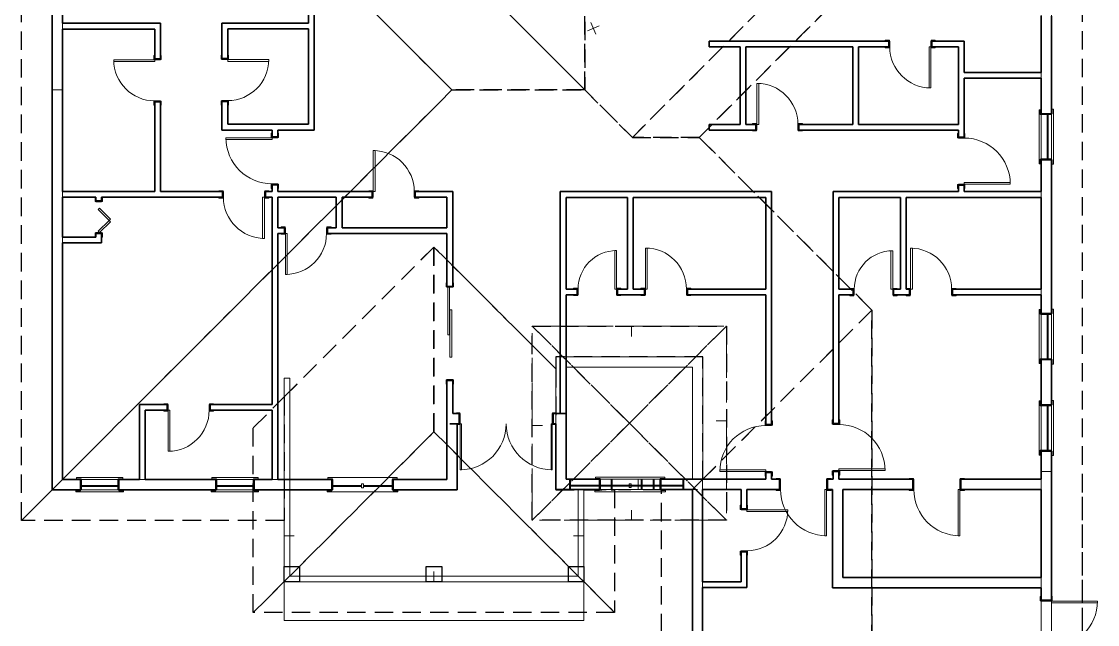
# Model space of a CAD drawing. Header units: inches. Extents: x -378 to 462, y -682 to 629.
# Drawn here: x -378 to 462, y -242 to 228 of the extents above; entities that cross this region are included whole.
import ezdxf

# ---------------------------------------------------------------- set-up
doc = ezdxf.new("R2010")
doc.units = ezdxf.units.IN
doc.header["$LTSCALE"] = 96
doc.header["$MEASUREMENT"] = 0
for name, pattern in [('Dash', [0.225, 0.15, -0.075]), ('Dash-Dot', [0.7, 0.4, -0.1, 0.1, -0.1]), ('ISO08W100', [0.96, 0.48, -0.12, 0.24, -0.12])]:
    doc.linetypes.add(name, pattern=pattern)
for name, color, linetype, lineweight, true_color in [('CAD_  Default', 7, 'Continuous', 18, 0x000000), ('Cameras_ Perspective Overview', 7, 'Continuous', 0, 0x004080), ('Casings_ Exterior', 7, 'Continuous', 18, 0x000000), ('Casings_ Interior', 7, 'Continuous', 18, 0x000000), ('Doors', 7, 'Continuous', 18, 0x4b4b4b), ('Roof Planes', 7, 'Dash', 25, 0x6fa455), ('Roofs_ Baselines', 7, 'Dash-Dot', 18, 0x008000), ('Slabs', 7, 'Continuous', 25, 0x000000), ('Walls_  Attic', 1, 'Continuous', 18, 0xff0000), ('Walls_  Invisible', 7, 'ISO08W100', 18, 0x4b4b4b), ('Walls_  Normal', 7, 'Continuous', 35, 0x000000), ('Windows', 7, 'Continuous', 18, 0x4b4b4b)]:
    doc.layers.add(name, color=color, linetype=linetype, lineweight=lineweight, true_color=true_color)

msp = doc.modelspace()

# ---------------------------------------------------------------- linework, layer by layer
at = {"layer": 'CAD_  Default', "transparency": 33554687}
for p, q in [((-173.37, -208.77), (60.71, -208.77)), ((-173.37, -238.87), (-173.37, -208.77)), ((60.71, -208.77), (60.71, -238.87)), ((60.71, -238.87), (-173.37, -238.87))]:
    msp.add_line(p, q, dxfattribs=at)
at = {"layer": 'Cameras_ Perspective Overview', "transparency": 33554687}
for p, q in [((70.05, 218.55), (66.16, 227.76)), ((63.5, 221.2), (72.71, 225.1))]:
    msp.add_line(p, q, dxfattribs=at)
at = {"layer": 'Casings_ Exterior', "transparency": 33554687}
for p, q in [((425.68, 160.06), (427.43, 160.06)), ((425.68, 160.06), (426.43, 160.06)), ((425.68, 160.06), (425.68, 156.56)), ((426.43, 160.06), (426.43, 156.56)), ((427.43, 160.06), (427.43, 117.06)), ((425.68, 156.56), (426.43, 156.56)), ((425.68, 120.56), (426.43, 120.56)), ((425.68, 120.56), (425.68, 117.06)), ((426.43, 120.56), (426.43, 117.06)), ((425.68, 117.06), (427.43, 117.06)), ((425.68, 117.06), (426.43, 117.06)), ((425.68, 4.12), (427.43, 4.12)), ((425.68, 4.12), (426.43, 4.12)), ((425.68, 4.12), (425.68, 0.62)), ((425.68, 0.62), (426.43, 0.62)), ((426.43, 4.12), (426.43, 0.62)), ((427.43, 4.12), (427.43, -38.88)), ((425.68, -35.38), (426.43, -35.38)), ((425.68, -35.38), (425.68, -38.88)), ((425.68, -38.88), (427.43, -38.88)), ((425.68, -38.88), (426.43, -38.88)), ((426.43, -35.38), (426.43, -38.88)), ((425.68, -67.27), (427.43, -67.27)), ((425.68, -67.27), (426.43, -67.27)), ((425.68, -67.27), (425.68, -70.77)), ((425.68, -70.77), (426.43, -70.77)), ((426.43, -67.27), (426.43, -70.77)), ((427.43, -67.27), (427.43, -110.27)), ((425.68, -106.77), (426.43, -106.77)), ((425.68, -106.77), (425.68, -110.27)), ((426.43, -106.77), (426.43, -110.27)), ((425.68, -110.27), (427.43, -110.27)), ((425.68, -110.27), (426.43, -110.27)), ((-335.82, -136.91), (-335.82, -138.66)), ((-335.82, -136.91), (-335.82, -137.66)), ((-332.32, -136.91), (-335.82, -136.91)), ((-332.32, -137.66), (-335.82, -137.66)), ((-298.82, -138.66), (-335.82, -138.66)), ((-332.32, -136.91), (-332.32, -137.66)), ((-302.32, -136.91), (-302.32, -137.66)), ((-298.82, -136.91), (-302.32, -136.91)), ((-298.82, -137.66), (-302.32, -137.66)), ((-298.82, -136.91), (-298.82, -138.66)), ((-298.82, -136.91), (-298.82, -137.66)), ((-230.2, -136.91), (-230.2, -138.66)), ((-230.2, -136.91), (-230.2, -137.66)), ((-226.7, -136.91), (-230.2, -136.91)), ((-226.7, -137.66), (-230.2, -137.66)), ((-193.2, -138.66), (-230.2, -138.66)), ((-226.7, -136.91), (-226.7, -137.66)), ((-196.7, -136.91), (-196.7, -137.66)), ((-193.2, -136.91), (-196.7, -136.91)), ((-193.2, -137.66), (-196.7, -137.66)), ((-193.2, -136.91), (-193.2, -138.66)), ((-193.2, -136.91), (-193.2, -137.66)), ((-139.58, -136.91), (-139.58, -138.66)), ((-139.58, -136.91), (-139.58, -137.66)), ((-136.08, -136.91), (-139.58, -136.91)), ((-136.08, -137.66), (-139.58, -137.66)), ((-84.58, -138.66), (-139.58, -138.66)), ((-136.08, -136.91), (-136.08, -137.66)), ((-88.08, -136.91), (-88.08, -137.66)), ((-84.58, -136.91), (-88.08, -136.91)), ((-84.58, -137.66), (-88.08, -137.66)), ((-84.58, -136.91), (-84.58, -138.66)), ((-84.58, -136.91), (-84.58, -137.66)), ((69.37, -136.77), (69.37, -138.52)), ((69.37, -136.77), (69.37, -137.52)), ((72.87, -136.77), (69.37, -136.77)), ((72.87, -137.52), (69.37, -137.52)), ((124.37, -138.52), (69.37, -138.52)), ((72.87, -136.77), (72.87, -137.52)), ((120.87, -136.77), (120.87, -137.52)), ((124.37, -136.77), (120.87, -136.77)), ((124.37, -137.52), (120.87, -137.52)), ((124.37, -136.77), (124.37, -138.52)), ((124.37, -136.77), (124.37, -137.52)), ((425.68, -220.02), (426.43, -220.02)), ((425.68, -223.52), (426.43, -223.52)), ((426.43, -220.02), (426.43, -223.52))]:
    msp.add_line(p, q, dxfattribs=at)
at = {"layer": 'Casings_ Interior', "transparency": 33554687}
for p, q in [((299.27, 213.82), (296.02, 213.82)), ((296.02, 213.2), (296.02, 213.82)), ((299.27, 213.2), (299.27, 213.82)), ((331.77, 213.2), (331.77, 213.82)), ((335.02, 213.82), (331.77, 213.82)), ((335.02, 213.2), (335.02, 213.82)), ((-274.95, 202.09), (-274.95, 198.84)), ((-274.32, 202.09), (-274.95, 202.09)), ((-269.82, 202.09), (-269.2, 202.09)), ((-269.2, 202.09), (-269.2, 198.84)), ((-222.45, 199.04), (-222.45, 202.29)), ((-221.82, 202.29), (-222.45, 202.29)), ((-217.32, 202.29), (-216.7, 202.29)), ((-216.7, 199.04), (-216.7, 202.29)), ((296.02, 208.7), (296.02, 208.07)), ((299.27, 208.07), (296.02, 208.07)), ((299.27, 208.7), (299.27, 208.07)), ((331.77, 208.7), (331.77, 208.07)), ((335.02, 208.07), (331.77, 208.07)), ((335.02, 208.7), (335.02, 208.07)), ((-274.32, 198.84), (-274.95, 198.84)), ((-269.82, 198.84), (-269.2, 198.84)), ((-221.82, 199.04), (-222.45, 199.04)), ((-217.32, 199.04), (-216.7, 199.04)), ((-274.32, 166.34), (-274.95, 166.34)), ((-274.95, 166.34), (-274.95, 163.09)), ((-274.32, 163.09), (-274.95, 163.09)), ((-269.82, 166.34), (-269.2, 166.34)), ((-269.82, 163.09), (-269.2, 163.09)), ((-269.2, 166.34), (-269.2, 163.09)), ((-221.82, 166.54), (-222.45, 166.54)), ((-222.45, 163.29), (-222.45, 166.54)), ((-221.82, 163.29), (-222.45, 163.29)), ((-217.32, 166.54), (-216.7, 166.54)), ((-217.32, 163.29), (-216.7, 163.29)), ((-216.7, 163.29), (-216.7, 166.54)), ((416.05, 159.68), (416.05, 117.43)), ((417.68, 159.68), (416.05, 159.68)), ((417.05, 159.18), (417.05, 155.93)), ((417.68, 159.18), (417.05, 159.18)), ((417.68, 155.93), (417.05, 155.93)), ((417.68, 159.18), (417.68, 155.93)), ((195.58, 148.85), (192.33, 148.85)), ((192.33, 148.23), (192.33, 148.85)), ((192.33, 143.73), (192.33, 143.1)), ((195.58, 143.1), (192.33, 143.1)), ((195.58, 148.23), (195.58, 148.85)), ((195.58, 143.73), (195.58, 143.1)), ((228.08, 148.23), (228.08, 148.85)), ((231.33, 148.85), (228.08, 148.85)), ((228.08, 143.73), (228.08, 143.1)), ((231.33, 143.1), (228.08, 143.1)), ((231.33, 148.23), (231.33, 148.85)), ((231.33, 143.73), (231.33, 143.1)), ((-183.33, 141.29), (-183.33, 138.04)), ((-182.7, 141.29), (-183.33, 141.29)), ((-182.7, 138.04), (-183.33, 138.04)), ((-178.2, 141.29), (-177.58, 141.29)), ((-178.2, 138.04), (-177.58, 138.04)), ((-177.58, 141.29), (-177.58, 138.04)), ((352.48, 141.06), (352.48, 137.81)), ((353.1, 141.06), (352.48, 141.06)), ((353.1, 137.81), (352.48, 137.81)), ((357.6, 141.06), (358.23, 141.06)), ((357.6, 137.81), (358.23, 137.81)), ((358.23, 141.06), (358.23, 137.81)), ((417.68, 121.18), (417.05, 121.18)), ((417.05, 121.18), (417.05, 117.93)), ((417.68, 117.93), (417.05, 117.93)), ((417.68, 121.18), (417.68, 117.93)), ((417.68, 117.43), (416.05, 117.43)), ((-182.7, 101.54), (-183.33, 101.54)), ((-183.33, 101.54), (-183.33, 98.29)), ((-178.2, 101.54), (-177.58, 101.54)), ((-177.58, 101.54), (-177.58, 98.29)), ((353.1, 101.31), (352.48, 101.31)), ((352.48, 101.31), (352.48, 98.06)), ((357.6, 101.31), (358.23, 101.31)), ((358.23, 101.31), (358.23, 98.06)), ((-224.2, 96.42), (-220.95, 96.42)), ((-224.2, 95.79), (-224.2, 96.42)), ((-220.95, 95.79), (-220.95, 96.42)), ((-188.45, 95.79), (-188.45, 96.42)), ((-188.45, 96.42), (-185.2, 96.42)), ((-185.2, 95.79), (-185.2, 96.42)), ((-182.7, 98.29), (-183.33, 98.29)), ((-178.2, 98.29), (-177.58, 98.29)), ((-107.2, 96.42), (-103.95, 96.42)), ((-107.2, 95.79), (-107.2, 96.42)), ((-103.95, 95.79), (-103.95, 96.42)), ((-71.45, 95.79), (-71.45, 96.42)), ((-71.45, 96.42), (-68.2, 96.42)), ((-68.2, 95.79), (-68.2, 96.42)), ((353.1, 98.06), (352.48, 98.06)), ((357.6, 98.06), (358.23, 98.06)), ((-320.95, 91.29), (-320.95, 88.04)), ((-320.32, 91.29), (-320.95, 91.29)), ((-320.32, 88.04), (-320.95, 88.04)), ((-315.82, 91.29), (-315.2, 91.29)), ((-315.82, 88.04), (-315.2, 88.04)), ((-315.2, 91.29), (-315.2, 88.04)), ((-224.2, 91.29), (-224.2, 90.67)), ((-224.2, 90.67), (-220.95, 90.67)), ((-220.95, 91.29), (-220.95, 90.67)), ((-188.45, 91.29), (-188.45, 90.67)), ((-188.45, 90.67), (-185.2, 90.67)), ((-185.2, 91.29), (-185.2, 90.67)), ((-107.2, 91.29), (-107.2, 90.67)), ((-107.2, 90.67), (-103.95, 90.67)), ((-103.95, 91.29), (-103.95, 90.67)), ((-71.45, 91.29), (-71.45, 90.67)), ((-71.45, 90.67), (-68.2, 90.67)), ((-68.2, 91.29), (-68.2, 90.67)), ((-175.7, 68.22), (-172.45, 68.22)), ((-175.7, 67.59), (-175.7, 68.22)), ((-172.45, 67.59), (-172.45, 68.22)), ((-139.95, 67.59), (-139.95, 68.22)), ((-139.95, 68.22), (-136.7, 68.22)), ((-136.7, 67.59), (-136.7, 68.22)), ((-320.32, 63.54), (-320.95, 63.54)), ((-320.95, 63.54), (-320.95, 60.29)), ((-320.32, 60.29), (-320.95, 60.29)), ((-315.82, 63.54), (-315.2, 63.54)), ((-315.82, 60.29), (-315.2, 60.29)), ((-315.2, 63.54), (-315.2, 60.29)), ((-175.7, 63.09), (-175.7, 62.47)), ((-175.7, 62.47), (-172.45, 62.47)), ((-172.45, 63.09), (-172.45, 62.47)), ((-139.95, 63.09), (-139.95, 62.47)), ((-139.95, 62.47), (-136.7, 62.47)), ((-136.7, 63.09), (-136.7, 62.47)), ((-46.83, 24.57), (-46.83, 21.32)), ((-46.2, 24.57), (-46.83, 24.57)), ((-46.2, 21.32), (-46.83, 21.32)), ((-41.7, 24.57), (-41.08, 24.57)), ((-41.7, 21.32), (-41.08, 21.32)), ((-41.08, 24.57), (-41.08, 21.32)), ((55.91, 20.35), (52.66, 20.35)), ((52.66, 19.73), (52.66, 20.35)), ((55.91, 19.73), (55.91, 20.35)), ((86.41, 19.73), (86.41, 20.35)), ((89.66, 20.35), (86.41, 20.35)), ((89.66, 19.73), (89.66, 20.35)), ((108.55, 20.35), (105.3, 20.35)), ((105.3, 19.73), (105.3, 20.35)), ((108.55, 19.73), (108.55, 20.35)), ((141.05, 19.73), (141.05, 20.35)), ((144.3, 20.35), (141.05, 20.35)), ((144.3, 19.73), (144.3, 20.35)), ((268.3, 20.24), (271.55, 20.24)), ((268.3, 19.62), (268.3, 20.24)), ((271.55, 19.62), (271.55, 20.24)), ((302.05, 19.62), (302.05, 20.24)), ((302.05, 20.24), (305.3, 20.24)), ((305.3, 19.62), (305.3, 20.24)), ((312.3, 20.24), (315.55, 20.24)), ((312.3, 19.62), (312.3, 20.24)), ((315.55, 19.62), (315.55, 20.24)), ((348.05, 19.62), (348.05, 20.24)), ((348.05, 20.24), (351.3, 20.24)), ((351.3, 19.62), (351.3, 20.24)), ((52.66, 15.23), (52.66, 14.6)), ((55.91, 14.6), (52.66, 14.6)), ((55.91, 15.23), (55.91, 14.6)), ((86.41, 15.23), (86.41, 14.6)), ((89.66, 14.6), (86.41, 14.6)), ((89.66, 15.23), (89.66, 14.6)), ((105.3, 15.23), (105.3, 14.6)), ((108.55, 14.6), (105.3, 14.6)), ((108.55, 15.23), (108.55, 14.6)), ((141.05, 15.23), (141.05, 14.6)), ((144.3, 14.6), (141.05, 14.6)), ((144.3, 15.23), (144.3, 14.6)), ((268.3, 15.12), (268.3, 14.49)), ((268.3, 14.49), (271.55, 14.49)), ((271.55, 15.12), (271.55, 14.49)), ((302.05, 15.12), (302.05, 14.49)), ((302.05, 14.49), (305.3, 14.49)), ((305.3, 15.12), (305.3, 14.49)), ((312.3, 15.12), (312.3, 14.49)), ((312.3, 14.49), (315.55, 14.49)), ((315.55, 15.12), (315.55, 14.49)), ((348.05, 15.12), (348.05, 14.49)), ((348.05, 14.49), (351.3, 14.49)), ((351.3, 15.12), (351.3, 14.49)), ((416.05, 3.74), (416.05, -38.51)), ((417.68, 3.74), (416.05, 3.74)), ((417.05, 3.24), (417.05, -0.01)), ((417.68, 3.24), (417.05, 3.24)), ((417.68, 3.24), (417.68, -0.01)), ((417.68, -0.01), (417.05, -0.01)), ((417.68, -38.51), (416.05, -38.51)), ((417.68, -34.76), (417.05, -34.76)), ((417.05, -34.76), (417.05, -38.01)), ((417.68, -38.01), (417.05, -38.01)), ((417.68, -34.76), (417.68, -38.01)), ((-46.2, -51.18), (-46.83, -51.18)), ((-46.83, -51.18), (-46.83, -54.43)), ((-46.2, -54.43), (-46.83, -54.43)), ((-41.7, -51.18), (-41.08, -51.18)), ((-41.7, -54.43), (-41.08, -54.43)), ((-41.08, -51.18), (-41.08, -54.43)), ((-264.07, -69.78), (-267.32, -69.78)), ((-267.32, -70.41), (-267.32, -69.78)), ((-267.32, -74.91), (-267.32, -75.53)), ((-264.07, -75.53), (-267.32, -75.53)), ((-264.07, -70.41), (-264.07, -69.78)), ((-264.07, -74.91), (-264.07, -75.53)), ((-231.57, -70.41), (-231.57, -69.78)), ((-228.32, -69.78), (-231.57, -69.78)), ((-231.57, -74.91), (-231.57, -75.53)), ((-228.32, -75.53), (-231.57, -75.53)), ((-228.32, -70.41), (-228.32, -69.78)), ((-228.32, -74.91), (-228.32, -75.53)), ((416.05, -67.65), (416.05, -109.9)), ((417.68, -67.65), (416.05, -67.65)), ((417.05, -68.15), (417.05, -71.4)), ((417.68, -68.15), (417.05, -68.15)), ((417.68, -71.4), (417.05, -71.4)), ((417.68, -68.15), (417.68, -71.4)), ((-36.2, -76.77), (-38.7, -76.77)), ((-38.7, -77.39), (-38.7, -76.77)), ((-36.2, -77.39), (-36.2, -76.77)), ((36.3, -77.39), (36.3, -76.77)), ((38.8, -76.77), (36.3, -76.77)), ((38.8, -77.39), (38.8, -76.77)), ((202.17, -83.26), (202.17, -86.51)), ((202.8, -83.26), (202.17, -83.26)), ((207.3, -83.26), (207.92, -83.26)), ((207.92, -83.26), (207.92, -86.51)), ((254.67, -85.71), (254.67, -82.46)), ((255.3, -82.46), (254.67, -82.46)), ((259.8, -82.46), (260.42, -82.46)), ((260.42, -85.71), (260.42, -82.46)), ((-38.7, -85.39), (-38.7, -86.02)), ((-36.2, -86.02), (-38.7, -86.02)), ((-36.2, -85.39), (-36.2, -86.02)), ((36.3, -85.39), (36.3, -86.02)), ((38.8, -86.02), (36.3, -86.02)), ((38.8, -85.39), (38.8, -86.02)), ((202.8, -86.51), (202.17, -86.51)), ((207.3, -86.51), (207.92, -86.51)), ((255.3, -85.71), (254.67, -85.71)), ((259.8, -85.71), (260.42, -85.71)), ((417.68, -106.15), (417.05, -106.15)), ((417.05, -106.15), (417.05, -109.4)), ((417.68, -106.15), (417.68, -109.4)), ((417.68, -109.9), (416.05, -109.9)), ((417.68, -109.4), (417.05, -109.4)), ((202.8, -123.01), (202.17, -123.01)), ((202.17, -123.01), (202.17, -126.26)), ((207.3, -123.01), (207.92, -123.01)), ((207.92, -123.01), (207.92, -126.26)), ((255.3, -122.21), (254.67, -122.21)), ((254.67, -125.46), (254.67, -122.21)), ((255.3, -125.46), (254.67, -125.46)), ((259.8, -122.21), (260.42, -122.21)), ((259.8, -125.46), (260.42, -125.46)), ((260.42, -125.46), (260.42, -122.21)), ((-335.45, -128.91), (-335.45, -127.28)), ((-299.2, -127.28), (-335.45, -127.28)), ((-331.7, -128.28), (-334.95, -128.28)), ((-334.95, -128.91), (-334.95, -128.28)), ((-331.7, -128.91), (-334.95, -128.91)), ((-331.7, -128.91), (-331.7, -128.28)), ((-302.95, -128.91), (-302.95, -128.28)), ((-299.7, -128.28), (-302.95, -128.28)), ((-299.7, -128.91), (-302.95, -128.91)), ((-299.7, -128.91), (-299.7, -128.28)), ((-299.2, -128.91), (-299.2, -127.28)), ((-229.83, -128.91), (-229.83, -127.28)), ((-193.58, -127.28), (-229.83, -127.28)), ((-226.08, -128.28), (-229.33, -128.28)), ((-229.33, -128.91), (-229.33, -128.28)), ((-226.08, -128.91), (-229.33, -128.91)), ((-226.08, -128.91), (-226.08, -128.28)), ((-197.33, -128.91), (-197.33, -128.28)), ((-194.08, -128.28), (-197.33, -128.28)), ((-194.08, -128.91), (-197.33, -128.91)), ((-194.08, -128.91), (-194.08, -128.28)), ((-193.58, -128.91), (-193.58, -127.28)), ((-139.21, -128.91), (-139.21, -127.28)), ((-84.96, -127.28), (-139.21, -127.28)), ((-135.46, -128.28), (-138.71, -128.28)), ((-138.71, -128.91), (-138.71, -128.28)), ((-135.46, -128.91), (-138.71, -128.91)), ((-135.46, -128.91), (-135.46, -128.28)), ((-88.71, -128.91), (-88.71, -128.28)), ((-85.46, -128.28), (-88.71, -128.28)), ((-85.46, -128.91), (-88.71, -128.91)), ((-85.46, -128.91), (-85.46, -128.28)), ((-84.96, -128.91), (-84.96, -127.28)), ((69.74, -128.77), (69.74, -127.15)), ((123.99, -127.15), (69.74, -127.15)), ((73.49, -128.15), (70.24, -128.15)), ((70.24, -128.77), (70.24, -128.15)), ((73.49, -128.77), (70.24, -128.77)), ((73.49, -128.77), (73.49, -128.15)), ((120.24, -128.77), (120.24, -128.15)), ((123.49, -128.15), (120.24, -128.15)), ((123.49, -128.77), (120.24, -128.77)), ((123.49, -128.77), (123.49, -128.15)), ((123.99, -128.77), (123.99, -127.15)), ((202.8, -126.26), (202.17, -126.26)), ((207.3, -126.26), (207.92, -126.26)), ((213.99, -128.15), (210.74, -128.15)), ((210.74, -128.77), (210.74, -128.15)), ((213.99, -128.77), (213.99, -128.15)), ((250.49, -128.77), (250.49, -128.15)), ((253.74, -128.15), (250.49, -128.15)), ((253.74, -128.77), (253.74, -128.15)), ((318.03, -128.15), (314.78, -128.15)), ((314.78, -128.77), (314.78, -128.15)), ((318.03, -128.77), (318.03, -128.15)), ((354.53, -128.77), (354.53, -128.15)), ((357.78, -128.15), (354.53, -128.15)), ((357.78, -128.77), (357.78, -128.15)), ((210.74, -136.77), (210.74, -137.4)), ((213.99, -137.4), (210.74, -137.4)), ((213.99, -136.77), (213.99, -137.4)), ((250.49, -136.77), (250.49, -137.4)), ((253.74, -137.4), (250.49, -137.4)), ((253.74, -136.77), (253.74, -137.4)), ((314.78, -136.77), (314.78, -137.4)), ((318.03, -137.4), (314.78, -137.4)), ((318.03, -136.77), (318.03, -137.4)), ((354.53, -136.77), (354.53, -137.4)), ((357.78, -137.4), (354.53, -137.4)), ((357.78, -136.77), (357.78, -137.4)), ((182.81, -149.02), (182.81, -152.27)), ((183.44, -149.02), (182.81, -149.02)), ((187.94, -149.02), (188.56, -149.02)), ((188.56, -149.02), (188.56, -152.27)), ((183.44, -152.27), (182.81, -152.27)), ((187.94, -152.27), (188.56, -152.27)), ((183.44, -184.77), (182.81, -184.77)), ((182.81, -184.77), (182.81, -188.02)), ((187.94, -184.77), (188.56, -184.77)), ((188.56, -184.77), (188.56, -188.02)), ((183.44, -188.02), (182.81, -188.02)), ((187.94, -188.02), (188.56, -188.02)), ((417.05, -220.27), (417.05, -223.52)), ((417.68, -220.27), (417.05, -220.27)), ((417.68, -223.52), (417.05, -223.52))]:
    msp.add_line(p, q, dxfattribs=at)
at = {"layer": 'Doors', "transparency": 33554687}
for p, q in [((298.77, 213.2), (299.52, 213.2)), ((298.77, 208.7), (298.77, 213.2)), ((299.52, 208.7), (299.52, 213.2)), ((331.52, 213.2), (332.27, 213.2)), ((331.52, 208.7), (331.52, 213.2)), ((332.27, 208.7), (332.27, 213.2)), ((298.77, 208.7), (299.52, 208.7)), ((330.15, 208.7), (330.15, 176.7)), ((330.15, 208.7), (331.52, 208.7)), ((331.52, 208.7), (332.27, 208.7)), ((331.52, 208.7), (331.52, 176.7)), ((-274.32, 198.59), (-306.32, 198.59)), ((-306.32, 198.59), (-306.32, 197.22)), ((-274.32, 197.22), (-306.32, 197.22)), ((-274.32, 198.59), (-274.32, 199.34)), ((-269.82, 199.34), (-274.32, 199.34)), ((-269.82, 198.59), (-274.32, 198.59)), ((-274.32, 197.22), (-274.32, 198.59)), ((-269.82, 198.59), (-269.82, 199.34)), ((-221.82, 199.54), (-221.82, 198.79)), ((-221.82, 199.54), (-217.32, 199.54)), ((-221.82, 198.79), (-217.32, 198.79)), ((-217.32, 199.54), (-217.32, 198.79)), ((-217.32, 198.79), (-185.32, 198.79)), ((-217.32, 197.42), (-217.32, 198.79)), ((-217.32, 197.42), (-185.32, 197.42)), ((-185.32, 198.79), (-185.32, 197.42)), ((195.83, 148.23), (195.83, 180.23)), ((195.83, 180.23), (197.21, 180.23)), ((197.21, 148.23), (197.21, 180.23)), ((331.52, 176.7), (330.15, 176.7)), ((-274.32, 165.84), (-274.32, 166.59)), ((-269.82, 166.59), (-274.32, 166.59)), ((-269.82, 165.84), (-274.32, 165.84)), ((-269.82, 165.84), (-269.82, 166.59)), ((-221.82, 166.79), (-221.82, 166.04)), ((-221.82, 166.79), (-217.32, 166.79)), ((-221.82, 166.04), (-217.32, 166.04)), ((-217.32, 166.79), (-217.32, 166.04)), ((195.08, 148.23), (195.83, 148.23)), ((195.08, 143.73), (195.08, 148.23)), ((195.08, 143.73), (195.83, 143.73)), ((195.83, 143.73), (195.83, 148.23)), ((197.21, 148.23), (195.83, 148.23)), ((227.83, 148.23), (228.58, 148.23)), ((227.83, 143.73), (227.83, 148.23)), ((227.83, 143.73), (228.58, 143.73)), ((228.58, 143.73), (228.58, 148.23)), ((-182.7, 137.79), (-218.7, 137.79)), ((-218.7, 137.79), (-218.7, 136.42)), ((-182.7, 136.42), (-218.7, 136.42)), ((-182.7, 137.79), (-182.7, 138.54)), ((-178.2, 138.54), (-182.7, 138.54)), ((-178.2, 137.79), (-182.7, 137.79)), ((-182.7, 136.42), (-182.7, 137.79)), ((-178.2, 137.79), (-178.2, 138.54)), ((353.1, 137.56), (353.1, 138.31)), ((357.6, 138.31), (353.1, 138.31)), ((357.6, 137.56), (353.1, 137.56)), ((357.6, 137.56), (357.6, 138.31)), ((-103.7, 95.79), (-103.7, 127.79)), ((-103.7, 127.79), (-102.33, 127.79)), ((-102.33, 95.79), (-102.33, 127.79)), ((-182.7, 101.04), (-182.7, 101.79)), ((-178.2, 101.79), (-182.7, 101.79)), ((-178.2, 101.04), (-182.7, 101.04)), ((-178.2, 101.04), (-178.2, 101.79)), ((353.1, 100.81), (353.1, 101.56)), ((357.6, 101.56), (353.1, 101.56)), ((357.6, 100.81), (353.1, 100.81)), ((357.6, 102.93), (393.6, 102.93)), ((357.6, 102.93), (357.6, 101.56)), ((357.6, 100.81), (357.6, 101.56)), ((357.6, 101.56), (393.6, 101.56)), ((393.6, 101.56), (393.6, 102.93)), ((-220.7, 95.79), (-221.45, 95.79)), ((-221.45, 95.79), (-221.45, 91.29)), ((-220.7, 95.79), (-220.7, 91.29)), ((-187.95, 95.79), (-188.7, 95.79)), ((-188.7, 95.79), (-188.7, 91.29)), ((-187.95, 95.79), (-187.95, 91.29)), ((-103.7, 95.79), (-104.45, 95.79)), ((-104.45, 95.79), (-104.45, 91.29)), ((-103.7, 95.79), (-103.7, 91.29)), ((-102.33, 95.79), (-103.7, 95.79)), ((-70.95, 95.79), (-71.7, 95.79)), ((-71.7, 95.79), (-71.7, 91.29)), ((-70.95, 95.79), (-70.95, 91.29)), ((-320.32, 87.79), (-320.32, 88.54)), ((-315.82, 88.54), (-320.32, 88.54)), ((-315.82, 87.79), (-320.32, 87.79)), ((-315.82, 87.79), (-315.82, 88.54)), ((-220.7, 91.29), (-221.45, 91.29)), ((-190.08, 91.29), (-190.08, 59.29)), ((-190.08, 91.29), (-188.7, 91.29)), ((-187.95, 91.29), (-188.7, 91.29)), ((-188.7, 91.29), (-188.7, 59.29)), ((-103.7, 91.29), (-104.45, 91.29)), ((-70.95, 91.29), (-71.7, 91.29)), ((-317.38, 82.71), (-318.36, 81.74)), ((-309.87, 73.25), (-318.36, 81.74)), ((-308.9, 74.22), (-317.38, 82.71)), ((-318.36, 64.77), (-309.87, 73.25)), ((-317.38, 63.79), (-308.9, 72.28)), ((-309.87, 73.25), (-308.9, 74.22)), ((-308.9, 72.28), (-309.87, 73.25)), ((-172.2, 67.59), (-172.95, 67.59)), ((-172.95, 67.59), (-172.95, 63.09)), ((-172.2, 67.59), (-172.2, 63.09)), ((-139.45, 67.59), (-140.2, 67.59)), ((-140.2, 67.59), (-140.2, 63.09)), ((-139.45, 67.59), (-139.45, 63.09)), ((-320.32, 63.04), (-320.32, 63.79)), ((-315.82, 63.79), (-320.32, 63.79)), ((-315.82, 63.04), (-320.32, 63.04)), ((-318.36, 64.77), (-317.38, 63.79)), ((-315.82, 63.04), (-315.82, 63.79)), ((-188.7, 59.29), (-190.08, 59.29)), ((-172.2, 63.09), (-172.95, 63.09)), ((-172.2, 63.09), (-172.2, 31.09)), ((-170.83, 63.09), (-172.2, 63.09)), ((-170.83, 63.09), (-170.83, 31.09)), ((-139.45, 63.09), (-140.2, 63.09)), ((108.8, 19.73), (108.8, 51.73)), ((108.8, 51.73), (110.17, 51.73)), ((110.17, 19.73), (110.17, 51.73)), ((315.8, 19.62), (315.8, 51.62)), ((315.8, 51.62), (317.17, 51.62)), ((317.17, 19.62), (317.17, 51.62)), ((84.79, 19.73), (84.79, 49.73)), ((86.16, 49.73), (84.79, 49.73)), ((86.16, 19.73), (86.16, 49.73)), ((300.42, 19.62), (300.42, 49.62)), ((301.8, 49.62), (300.42, 49.62)), ((301.8, 19.62), (301.8, 49.62)), ((-172.2, 31.09), (-170.83, 31.09)), ((-46.2, 21.07), (-46.2, 21.82)), ((-41.7, 21.82), (-46.2, 21.82)), ((-41.7, 21.07), (-46.2, 21.07)), ((-45.45, 21.07), (-45.45, -15.93)), ((-45.45, 21.07), (-44.08, 21.07)), ((-44.08, 21.07), (-44.08, -15.93)), ((-41.7, 21.07), (-41.7, 21.82)), ((55.41, 19.73), (56.16, 19.73)), ((55.41, 15.23), (55.41, 19.73)), ((56.16, 15.23), (56.16, 19.73)), ((84.79, 19.73), (86.16, 19.73)), ((86.16, 19.73), (86.91, 19.73)), ((86.16, 15.23), (86.16, 19.73)), ((86.91, 15.23), (86.91, 19.73)), ((108.05, 19.73), (108.8, 19.73)), ((108.05, 15.23), (108.05, 19.73)), ((108.8, 15.23), (108.8, 19.73)), ((110.17, 19.73), (108.8, 19.73)), ((140.8, 19.73), (141.55, 19.73)), ((140.8, 15.23), (140.8, 19.73)), ((141.55, 15.23), (141.55, 19.73)), ((271.8, 19.62), (271.05, 19.62)), ((271.05, 19.62), (271.05, 15.12)), ((271.8, 19.62), (271.8, 15.12)), ((300.42, 19.62), (301.8, 19.62)), ((302.55, 19.62), (301.8, 19.62)), ((301.8, 19.62), (301.8, 15.12)), ((302.55, 19.62), (302.55, 15.12)), ((315.8, 19.62), (315.05, 19.62)), ((315.05, 19.62), (315.05, 15.12)), ((315.8, 19.62), (315.8, 15.12)), ((317.17, 19.62), (315.8, 19.62)), ((348.55, 19.62), (347.8, 19.62)), ((347.8, 19.62), (347.8, 15.12)), ((348.55, 19.62), (348.55, 15.12)), ((55.41, 15.23), (56.16, 15.23)), ((86.16, 15.23), (86.91, 15.23)), ((108.05, 15.23), (108.8, 15.23)), ((140.8, 15.23), (141.55, 15.23)), ((271.8, 15.12), (271.05, 15.12)), ((302.55, 15.12), (301.8, 15.12)), ((315.8, 15.12), (315.05, 15.12)), ((348.55, 15.12), (347.8, 15.12)), ((-43.83, 3.57), (-43.83, -33.43)), ((-43.83, 3.57), (-42.45, 3.57)), ((-42.45, 3.57), (-42.45, -33.43)), ((-44.08, -15.93), (-45.45, -15.93)), ((-42.45, -33.43), (-43.83, -33.43)), ((-46.2, -51.68), (-46.2, -50.93)), ((-41.7, -50.93), (-46.2, -50.93)), ((-41.7, -51.68), (-46.2, -51.68)), ((-41.7, -51.68), (-41.7, -50.93)), ((-264.57, -70.41), (-263.82, -70.41)), ((-264.57, -74.91), (-264.57, -70.41)), ((-264.57, -74.91), (-263.82, -74.91)), ((-263.82, -74.91), (-263.82, -70.41)), ((-263.82, -74.91), (-263.82, -106.91)), ((-262.45, -74.91), (-263.82, -74.91)), ((-262.45, -74.91), (-262.45, -106.91)), ((-231.82, -70.41), (-231.07, -70.41)), ((-231.82, -74.91), (-231.82, -70.41)), ((-231.82, -74.91), (-231.07, -74.91)), ((-231.07, -74.91), (-231.07, -70.41)), ((-36.7, -77.39), (-35.95, -77.39)), ((-36.7, -85.39), (-36.7, -77.39)), ((-35.95, -85.39), (-35.95, -77.39)), ((36.05, -77.39), (36.8, -77.39)), ((36.05, -85.39), (36.05, -77.39)), ((36.8, -85.39), (36.8, -77.39)), ((-36.7, -85.39), (-35.95, -85.39)), ((-35.95, -85.39), (-35.95, -121.39)), ((-34.95, -85.39), (-35.95, -85.39)), ((-34.95, -85.39), (-34.95, -121.39)), ((35.05, -85.39), (35.05, -121.39)), ((35.05, -85.39), (36.05, -85.39)), ((36.05, -85.39), (36.8, -85.39)), ((36.05, -85.39), (36.05, -121.39)), ((202.8, -86.76), (202.8, -86.01)), ((207.3, -86.01), (202.8, -86.01)), ((207.3, -86.76), (202.8, -86.76)), ((207.3, -86.76), (207.3, -86.01)), ((255.3, -85.21), (255.3, -85.96)), ((255.3, -85.21), (259.8, -85.21)), ((255.3, -85.96), (259.8, -85.96)), ((259.8, -85.21), (259.8, -85.96)), ((-263.82, -106.91), (-262.45, -106.91)), ((-35.95, -121.39), (-34.95, -121.39)), ((36.05, -121.39), (35.05, -121.39)), ((202.8, -121.39), (166.8, -121.39)), ((166.8, -122.76), (166.8, -121.39)), ((202.8, -122.76), (166.8, -122.76)), ((202.8, -121.39), (202.8, -122.76)), ((202.8, -123.51), (202.8, -122.76)), ((207.3, -122.76), (202.8, -122.76)), ((207.3, -123.51), (202.8, -123.51)), ((207.3, -123.51), (207.3, -122.76)), ((255.3, -121.96), (255.3, -122.71)), ((255.3, -121.96), (259.8, -121.96)), ((255.3, -122.71), (259.8, -122.71)), ((259.8, -120.59), (295.8, -120.59)), ((259.8, -120.59), (259.8, -121.96)), ((259.8, -121.96), (259.8, -122.71)), ((259.8, -121.96), (295.8, -121.96)), ((295.8, -121.96), (295.8, -120.59)), ((213.49, -128.77), (214.24, -128.77)), ((213.49, -136.77), (213.49, -128.77)), ((214.24, -136.77), (214.24, -128.77)), ((250.24, -128.77), (250.99, -128.77)), ((250.24, -136.77), (250.24, -128.77)), ((250.99, -136.77), (250.99, -128.77)), ((317.53, -128.77), (318.28, -128.77)), ((317.53, -136.77), (317.53, -128.77)), ((318.28, -136.77), (318.28, -128.77)), ((354.28, -128.77), (355.03, -128.77)), ((354.28, -136.77), (354.28, -128.77)), ((355.03, -136.77), (355.03, -128.77)), ((213.49, -136.77), (214.24, -136.77)), ((248.87, -136.77), (248.87, -172.77)), ((248.87, -136.77), (250.24, -136.77)), ((250.24, -136.77), (250.99, -136.77)), ((250.24, -136.77), (250.24, -172.77)), ((317.53, -136.77), (318.28, -136.77)), ((352.91, -136.77), (352.91, -172.77)), ((352.91, -136.77), (354.28, -136.77)), ((354.28, -136.77), (355.03, -136.77)), ((354.28, -136.77), (354.28, -172.77)), ((183.44, -152.52), (183.44, -151.77)), ((187.94, -151.77), (183.44, -151.77)), ((187.94, -152.52), (183.44, -152.52)), ((187.94, -152.52), (187.94, -151.77)), ((187.94, -152.52), (219.94, -152.52)), ((187.94, -153.89), (187.94, -152.52)), ((187.94, -153.89), (219.94, -153.89)), ((219.94, -152.52), (219.94, -153.89)), ((250.24, -172.77), (248.87, -172.77)), ((354.28, -172.77), (352.91, -172.77)), ((183.44, -185.27), (183.44, -184.52)), ((187.94, -184.52), (183.44, -184.52)), ((187.94, -185.27), (187.94, -184.52)), ((187.94, -185.27), (183.44, -185.27)), ((417.68, -223.77), (417.68, -223.02)), ((425.68, -223.02), (417.68, -223.02)), ((425.68, -223.77), (417.68, -223.77)), ((425.68, -223.77), (425.68, -223.02)), ((425.68, -223.77), (461.68, -223.77)), ((425.68, -225.15), (425.68, -223.77)), ((425.68, -223.77), (425.68, -259.77)), ((425.68, -225.15), (461.68, -225.15)), ((461.68, -223.77), (461.68, -225.15))]:
    msp.add_line(p, q, dxfattribs=at)
for centre, radius, start, end in [((331.52, 208.7), 32, 180, 270), ((-274.32, 198.59), 32, 180, 270), ((-217.32, 198.79), 32, 270, 0), ((195.83, 148.23), 32, 0, 90), ((-182.7, 137.79), 36, 180, 270), ((357.6, 101.56), 36, 0, 90), ((-103.7, 95.79), 32, 0, 90), ((-188.7, 91.29), 32, 180, 270), ((-172.2, 63.09), 32, 270, 0), ((108.8, 19.73), 32, 0, 90), ((315.8, 19.62), 32, 0, 90), ((86.16, 19.73), 30, 90, 180), ((301.8, 19.62), 30, 90, 180), ((-263.82, -74.91), 32, 270, 0), ((-35.95, -85.39), 36, 270, 0), ((36.05, -85.39), 36, 180, 270), ((202.8, -122.76), 36, 90, 180), ((259.8, -121.96), 36, 0, 90), ((250.24, -136.77), 36, 180, 270), ((354.28, -136.77), 36, 180, 270), ((187.94, -152.52), 32, 270, 0), ((425.68, -223.77), 36, 270, 0)]:
    msp.add_arc(centre, radius, start, end, dxfattribs=at)
at = {"layer": 'Roof Planes', "transparency": 33554687}
msp.add_line((449.68, -142.55), (449.68, -682.44), dxfattribs=at)
for points in [[(-274.48, 629.09), (61.51, 293.1), (61.51, 175.1), (-274.48, 511.09)], [(397.51, 437.03), (98.54, 138.06), (61.51, 175.09), (61.51, 175.1), (61.51, 293.1), (397.51, 629.09)], [(-378.32, 511.09), (-42.32, 175.09), (-378.32, -160.91)], [(-274.48, 511.09), (61.51, 175.1), (61.51, 175.09), (-42.32, 175.09), (-378.32, 511.09)], [(449.68, 437.03), (150.71, 138.06), (98.54, 138.06), (397.51, 437.03)], [(449.68, -682.44), (336.68, -569.44), (336.68, -545.44), (285.56, -494.32), (285.56, 3.22), (150.71, 138.06), (449.68, 437.03)], [(153.67, -33.2), (38.8, -33.2), (38.8, -42.6), (-56.33, 52.52), (-173.37, -64.52), (-173.37, -160.91), (-378.32, -160.91), (-42.32, 175.09), (61.51, 175.09), (98.54, 138.06), (150.71, 138.06), (285.56, 3.22), (153.67, -128.67)], [(-197.37, -88.52), (-173.37, -64.52), (-173.37, -64.52), (-56.33, 52.52), (-56.33, -91.72), (-197.37, -232.77)], [(84.71, -136.91), (84.71, -232.77), (-56.33, -91.72), (-56.33, 52.52), (38.8, -42.6), (38.8, -136.91)], [(121.44, -136.84), (145.5, -136.84), (153.67, -128.67), (153.67, -128.67), (285.56, 3.22), (285.56, -494.32), (121.44, -658.44)], [(172.03, -9.2), (96.24, -84.98), (20.45, -9.2)], [(96.24, -84.98), (20.45, -160.77), (20.45, -9.2)], [(96.24, -84.98), (172.03, -9.2), (172.03, -160.77)], [(-197.37, -232.77), (-56.33, -91.72), (84.71, -232.77)], [(96.24, -84.98), (172.03, -160.77), (20.45, -160.77)]]:
    msp.add_lwpolyline(points, close=True, dxfattribs=at)
at = {"layer": 'Roofs_ Baselines', "transparency": 33554687}
for p, q in [((-354.32, -136.91), (-354.32, 487.09)), ((425.68, 413.03), (425.68, -658.44)), ((20.45, -158.74), (20.45, -14.74)), ((26, -9.2), (170, -9.2)), ((172.03, -11.22), (172.03, -155.22)), ((-173.37, -208.77), (-173.37, -136.91)), ((145.44, -136.91), (60.71, -136.91)), ((60.71, -136.91), (60.71, -208.77)), ((145.44, -634.44), (145.44, -136.91)), ((170, -160.77), (26, -160.77)), ((60.71, -208.77), (-173.37, -208.77))]:
    msp.add_line(p, q, dxfattribs=at)
at = {"layer": 'Roofs_ Baselines', "linetype": 'Continuous', "transparency": 33554687}
for p, q in [((-354.32, 175.09), (-346.32, 175.09)), ((98, -9.2), (98, -17.2)), ((172.03, -83.22), (164.03, -83.22)), ((20.45, -86.74), (28.45, -86.74)), ((425.68, -122.71), (417.68, -122.71)), ((103.07, -136.91), (103.07, -128.91)), ((98, -160.77), (98, -152.77)), ((-173.37, -172.84), (-165.37, -172.84)), ((60.71, -172.84), (52.71, -172.84)), ((-56.33, -208.77), (-56.33, -200.77))]:
    msp.add_line(p, q, dxfattribs=at)
at = {"layer": 'Slabs', "transparency": 33554687}
for points in [[(-161.32, -196.87), (-161.32, -208.87), (-173.32, -208.87), (-173.32, -196.87)], [(-50.29, -196.87), (-50.29, -208.87), (-62.29, -208.87), (-62.29, -196.87)], [(60.71, -196.87), (60.71, -208.87), (48.71, -208.87), (48.71, -196.87)]]:
    msp.add_lwpolyline(points, close=True, dxfattribs=at)
at = {"layer": 'Walls_  Attic', "color": 1, "linetype": 'Continuous', "lineweight": 18, "true_color": 0xff0000, "transparency": 33554687}
for p, q in [((-354.32, -136.91), (-354.32, 487.09)), ((-346.32, -128.91), (-346.32, 479.09)), ((425.68, 413.03), (425.68, -658.44)), ((417.68, 405.03), (417.68, -650.44)), ((38.8, -33.2), (38.8, -136.77)), ((38.8, -33.2), (153.48, -33.2)), ((153.48, -33.2), (153.48, -128.77)), ((46.8, -41.2), (46.8, -128.77)), ((46.8, -41.2), (145.48, -41.2)), ((145.48, -41.2), (145.48, -128.77)), ((-168.87, -49.77), (-173.37, -49.77)), ((-173.37, -49.77), (-173.37, -50.27)), ((-173.37, -64.32), (-173.37, -50.27)), ((-168.87, -50.27), (-168.87, -49.77)), ((-168.87, -64.32), (-168.87, -50.27)), ((-173.37, -128.91), (-173.37, -64.32)), ((-168.87, -204.27), (-168.87, -64.32)), ((-173.37, -128.91), (-346.32, -128.91)), ((49.43, -128.77), (46.8, -128.77)), ((49.43, -136.77), (49.43, -128.77)), ((73.43, -136.77), (73.43, -128.77)), ((82.12, -128.77), (73.43, -128.77)), ((82.12, -136.77), (82.12, -128.77)), ((106.12, -136.77), (106.12, -128.77)), ((114.81, -128.77), (106.12, -128.77)), ((114.81, -136.77), (114.81, -128.77)), ((138.81, -136.77), (138.81, -128.77)), ((145.48, -128.77), (138.81, -128.77)), ((153.44, -626.44), (153.44, -128.77)), ((-173.37, -136.91), (-354.32, -136.91)), ((-173.37, -208.77), (-173.37, -136.91)), ((49.43, -136.77), (38.8, -136.77)), ((56.21, -136.77), (56.21, -204.27)), ((60.71, -136.77), (60.71, -208.77)), ((82.12, -136.77), (73.43, -136.77)), ((114.81, -136.77), (106.12, -136.77)), ((149.48, -136.77), (138.81, -136.77)), ((145.44, -634.44), (145.44, -136.77)), ((60.71, -208.77), (-173.37, -208.77)), ((56.21, -204.27), (-168.87, -204.27))]:
    msp.add_line(p, q, dxfattribs=at)
at = {"layer": 'Walls_  Invisible', "transparency": 33554687}
for p, q in [((-173.37, -208.77), (-173.37, -136.91)), ((-168.87, -204.27), (-168.87, -136.91)), ((56.21, -136.77), (56.21, -204.27)), ((60.71, -136.77), (60.71, -208.77)), ((60.71, -208.77), (-173.37, -208.77)), ((56.21, -204.27), (-168.87, -204.27))]:
    msp.add_line(p, q, dxfattribs=at)
at = {"layer": 'Walls_  Normal', "transparency": 33554687}
for p, q in [((-154.32, 409.03), (-154.32, 227.29)), ((-149.82, 405.03), (-149.82, 143.79)), ((-354.32, -136.91), (-354.32, 284.09)), ((-346.32, 227.09), (-346.32, 284.09)), ((-346.32, 227.09), (-269.82, 227.09)), ((-269.82, 227.09), (-269.82, 199.34)), ((-221.82, 199.54), (-221.82, 227.29)), ((-221.82, 227.29), (-154.32, 227.29)), ((417.68, 232.73), (417.68, 188.73)), ((425.68, 232.73), (425.68, 156.56)), ((-346.32, 222.59), (-274.32, 222.59)), ((-346.32, 95.79), (-346.32, 222.59)), ((-274.32, 222.59), (-274.32, 199.34)), ((-217.32, 199.54), (-217.32, 222.79)), ((-217.32, 222.79), (-154.32, 222.79)), ((-154.32, 222.79), (-154.32, 148.29)), ((159.1, 213.2), (158.6, 213.2)), ((158.6, 213.2), (158.6, 208.7)), ((298.77, 213.2), (159.1, 213.2)), ((298.77, 208.7), (298.77, 213.2)), ((332.27, 208.7), (332.27, 213.2)), ((357.6, 213.2), (332.27, 213.2)), ((357.6, 213.2), (357.6, 188.73)), ((158.6, 208.7), (159.1, 208.7)), ((182.6, 208.7), (159.1, 208.7)), ((182.6, 148.23), (182.6, 208.7)), ((270.6, 208.7), (187.1, 208.7)), ((187.1, 148.23), (187.1, 208.7)), ((270.6, 148.23), (270.6, 208.7)), ((298.77, 208.7), (275.1, 208.7)), ((275.1, 148.23), (275.1, 208.7)), ((353.1, 208.7), (332.27, 208.7)), ((353.1, 208.7), (353.1, 148.23)), ((-269.82, 199.34), (-274.32, 199.34)), ((-221.82, 199.54), (-217.32, 199.54)), ((357.6, 188.73), (417.68, 188.73)), ((357.6, 184.23), (417.68, 184.23)), ((357.6, 184.23), (357.6, 138.31)), ((417.68, 184.23), (417.68, 156.56)), ((-269.82, 165.84), (-274.32, 165.84)), ((-274.32, 165.84), (-274.32, 95.79)), ((-269.82, 165.84), (-269.82, 95.79)), ((-221.82, 143.79), (-221.82, 166.04)), ((-221.82, 166.04), (-217.32, 166.04)), ((-217.32, 148.29), (-217.32, 166.04)), ((425.68, 156.56), (417.68, 156.56)), ((-182.7, 143.79), (-221.82, 143.79)), ((-154.32, 148.29), (-217.32, 148.29)), ((-182.7, 143.79), (-182.7, 138.54)), ((-149.82, 143.79), (-178.2, 143.79)), ((-178.2, 143.79), (-178.2, 138.54)), ((159.1, 148.23), (158.6, 148.23)), ((158.6, 148.23), (158.6, 143.73)), ((158.6, 143.73), (159.1, 143.73)), ((182.6, 148.23), (159.1, 148.23)), ((195.08, 143.73), (159.1, 143.73)), ((195.08, 148.23), (187.1, 148.23)), ((195.08, 143.73), (195.08, 148.23)), ((228.58, 143.73), (228.58, 148.23)), ((270.6, 148.23), (228.58, 148.23)), ((353.1, 143.73), (228.58, 143.73)), ((353.1, 148.23), (275.1, 148.23)), ((353.1, 143.73), (353.1, 138.31)), ((-178.2, 138.54), (-182.7, 138.54)), ((357.6, 138.31), (353.1, 138.31)), ((425.68, 120.56), (417.68, 120.56)), ((417.68, 120.56), (417.68, 95.73)), ((425.68, 120.56), (425.68, 0.62)), ((-178.2, 101.04), (-182.7, 101.04)), ((-182.7, 101.04), (-182.7, 95.79)), ((-178.2, 101.04), (-178.2, 95.79)), ((357.6, 100.81), (353.1, 100.81)), ((353.1, 100.81), (353.1, 95.73)), ((357.6, 100.81), (357.6, 95.73)), ((-346.32, 95.79), (-274.32, 95.79)), ((-269.82, 95.79), (-221.45, 95.79)), ((-221.45, 95.79), (-221.45, 91.29)), ((-187.95, 95.79), (-182.7, 95.79)), ((-187.95, 95.79), (-187.95, 91.29)), ((-178.2, 95.79), (-104.45, 95.79)), ((-104.45, 95.79), (-104.45, 91.29)), ((-70.95, 95.79), (-41.7, 95.79)), ((-70.95, 95.79), (-70.95, 91.29)), ((-41.7, 95.79), (-41.7, 21.82)), ((42.3, -77.39), (42.3, 95.73)), ((42.3, 95.73), (207.3, 95.73)), ((207.3, 95.73), (207.3, -86.01)), ((255.3, -85.21), (255.3, 95.73)), ((255.3, 95.73), (353.1, 95.73)), ((357.6, 95.73), (417.68, 95.73)), ((-346.32, 91.29), (-320.32, 91.29)), ((-346.32, 60.29), (-346.32, 91.29)), ((-320.32, 91.29), (-320.32, 88.54)), ((-315.82, 88.54), (-320.32, 88.54)), ((-315.82, 91.29), (-221.45, 91.29)), ((-315.82, 91.29), (-315.82, 88.54)), ((-187.95, 91.29), (-182.7, 91.29)), ((-182.7, 91.29), (-182.7, -70.41)), ((-178.2, 91.29), (-132.57, 91.29)), ((-178.2, 91.29), (-178.2, 67.59)), ((-132.57, 67.59), (-132.57, 91.29)), ((-128.07, 91.29), (-104.45, 91.29)), ((-128.07, 67.59), (-128.07, 91.29)), ((-70.95, 91.29), (-46.2, 91.29)), ((-46.2, 91.29), (-46.2, 67.59)), ((46.8, 19.73), (46.8, 91.23)), ((46.8, 91.23), (94.8, 91.23)), ((94.8, 19.73), (94.8, 91.23)), ((99.3, 91.23), (202.8, 91.23)), ((99.3, 19.73), (99.3, 91.23)), ((202.8, 91.23), (202.8, 19.73)), ((259.8, 19.62), (259.8, 91.23)), ((259.8, 91.23), (307.8, 91.23)), ((307.8, 19.62), (307.8, 91.23)), ((312.3, 91.23), (417.68, 91.23)), ((312.3, 19.62), (312.3, 91.23)), ((417.68, 91.23), (417.68, 19.62)), ((-178.2, 67.59), (-172.95, 67.59)), ((-172.95, 67.59), (-172.95, 63.09)), ((-139.45, 67.59), (-132.57, 67.59)), ((-139.45, 67.59), (-139.45, 63.09)), ((-128.07, 67.59), (-46.2, 67.59)), ((-320.32, 60.29), (-346.32, 60.29)), ((-315.82, 63.04), (-320.32, 63.04)), ((-320.32, 63.04), (-320.32, 60.29)), ((-315.82, 63.04), (-315.82, 55.79)), ((-178.2, 63.09), (-178.2, -128.91)), ((-178.2, 63.09), (-172.95, 63.09)), ((-139.45, 63.09), (-46.2, 63.09)), ((-46.2, 63.09), (-46.2, 21.82)), ((-315.82, 55.79), (-346.32, 55.79)), ((-346.32, -128.91), (-346.32, 55.79)), ((-41.7, 21.82), (-46.2, 21.82)), ((55.41, 19.73), (46.8, 19.73)), ((55.41, 15.23), (55.41, 19.73)), ((86.91, 15.23), (86.91, 19.73)), ((94.8, 19.73), (86.91, 19.73)), ((108.05, 19.73), (99.3, 19.73)), ((108.05, 15.23), (108.05, 19.73)), ((141.55, 15.23), (141.55, 19.73)), ((202.8, 19.73), (141.55, 19.73)), ((259.8, 19.62), (271.05, 19.62)), ((271.05, 19.62), (271.05, 15.12)), ((302.55, 19.62), (307.8, 19.62)), ((302.55, 19.62), (302.55, 15.12)), ((312.3, 19.62), (315.05, 19.62)), ((315.05, 19.62), (315.05, 15.12)), ((348.55, 19.62), (417.68, 19.62)), ((348.55, 19.62), (348.55, 15.12)), ((46.8, -77.39), (46.8, 15.23)), ((55.41, 15.23), (46.8, 15.23)), ((108.05, 15.23), (86.91, 15.23)), ((202.8, 15.23), (141.55, 15.23)), ((202.8, 15.23), (202.8, -86.01)), ((259.8, -85.21), (259.8, 15.12)), ((259.8, 15.12), (271.05, 15.12)), ((302.55, 15.12), (315.05, 15.12)), ((348.55, 15.12), (417.68, 15.12)), ((417.68, 15.12), (417.68, 0.62)), ((425.68, 0.62), (417.68, 0.62)), ((425.68, -35.38), (417.68, -35.38)), ((417.68, -35.38), (417.68, -70.77)), ((425.68, -35.38), (425.68, -70.77)), ((-41.7, -51.68), (-46.2, -51.68)), ((-46.2, -51.68), (-46.2, -77.39)), ((-41.7, -51.68), (-41.7, -77.39)), ((-264.57, -70.41), (-286.32, -70.41)), ((-286.32, -70.41), (-286.32, -128.91)), ((-264.57, -74.91), (-281.82, -74.91)), ((-281.82, -74.91), (-281.82, -128.91)), ((-264.57, -74.91), (-264.57, -70.41)), ((-231.07, -74.91), (-231.07, -70.41)), ((-182.7, -70.41), (-231.07, -70.41)), ((-182.7, -74.91), (-231.07, -74.91)), ((-182.7, -74.91), (-182.7, -128.91)), ((425.68, -70.77), (417.68, -70.77)), ((-46.2, -77.39), (-46.2, -128.91)), ((-36.7, -77.39), (-41.7, -77.39)), ((-36.7, -85.39), (-36.7, -77.39)), ((36.8, -85.39), (36.8, -77.39)), ((46.8, -77.39), (36.8, -77.39)), ((46.8, -128.77), (46.8, -77.39)), ((-36.7, -85.39), (-43.95, -85.39)), ((-38.2, -85.39), (-38.2, -136.91)), ((38.8, -85.39), (36.8, -85.39)), ((38.8, -136.77), (38.8, -85.39)), ((207.3, -86.01), (202.8, -86.01)), ((255.3, -85.21), (259.8, -85.21)), ((425.68, -106.77), (417.68, -106.77)), ((417.68, -106.77), (417.68, -128.77)), ((425.68, -106.77), (425.68, -223.02)), ((207.3, -123.51), (202.8, -123.51)), ((202.8, -123.51), (202.8, -128.77)), ((207.3, -123.51), (207.3, -128.77)), ((255.3, -128.77), (255.3, -122.71)), ((255.3, -122.71), (259.8, -122.71)), ((259.8, -128.77), (259.8, -122.71)), ((-332.32, -128.91), (-346.32, -128.91)), ((-332.32, -136.91), (-332.32, -128.91)), ((-302.32, -136.91), (-302.32, -128.91)), ((-286.32, -128.91), (-302.32, -128.91)), ((-226.7, -128.91), (-281.82, -128.91)), ((-226.7, -136.91), (-226.7, -128.91)), ((-196.7, -136.91), (-196.7, -128.91)), ((-182.7, -128.91), (-196.7, -128.91)), ((-136.08, -128.91), (-178.2, -128.91)), ((-136.08, -136.91), (-136.08, -128.91)), ((-88.08, -136.91), (-88.08, -128.91)), ((-46.2, -128.91), (-88.08, -128.91)), ((72.87, -128.77), (46.8, -128.77)), ((72.87, -136.77), (72.87, -128.77)), ((120.87, -136.77), (120.87, -128.77)), ((202.8, -128.77), (120.87, -128.77)), ((213.49, -128.77), (207.3, -128.77)), ((213.49, -136.77), (213.49, -128.77)), ((250.99, -136.77), (250.99, -128.77)), ((255.3, -128.77), (250.99, -128.77)), ((317.53, -128.77), (259.8, -128.77)), ((317.53, -136.77), (317.53, -128.77)), ((355.03, -136.77), (355.03, -128.77)), ((417.68, -128.77), (355.03, -128.77)), ((-332.32, -136.91), (-354.32, -136.91)), ((-226.7, -136.91), (-302.32, -136.91)), ((-136.08, -136.91), (-196.7, -136.91)), ((-38.2, -136.91), (-88.08, -136.91)), ((72.87, -136.77), (38.8, -136.77)), ((145.44, -136.77), (120.87, -136.77)), ((145.44, -268.02), (145.44, -136.77)), ((183.44, -136.77), (153.44, -136.77)), ((153.44, -208.77), (153.44, -136.77)), ((183.44, -136.77), (183.44, -151.77)), ((187.94, -136.77), (187.94, -151.77)), ((213.49, -136.77), (187.94, -136.77)), ((254.9, -136.77), (250.99, -136.77)), ((254.9, -213.44), (254.9, -136.77)), ((317.53, -136.77), (262.9, -136.77)), ((262.9, -205.44), (262.9, -136.77)), ((417.68, -136.77), (355.03, -136.77)), ((417.68, -136.77), (417.68, -205.44)), ((187.94, -151.77), (183.44, -151.77)), ((187.94, -185.27), (183.44, -185.27)), ((183.44, -185.27), (183.44, -208.77)), ((187.94, -185.27), (187.94, -213.27)), ((183.44, -208.77), (153.44, -208.77)), ((417.68, -205.44), (262.9, -205.44)), ((187.94, -213.27), (153.44, -213.27)), ((153.44, -268.02), (153.44, -213.27)), ((417.68, -213.44), (254.9, -213.44)), ((417.68, -213.44), (417.68, -223.02)), ((425.68, -223.02), (417.68, -223.02))]:
    msp.add_line(p, q, dxfattribs=at)
at = {"layer": 'Windows', "transparency": 33554687}
for p, q in [((417.68, 155.81), (417.68, 156.56)), ((425.68, 156.56), (417.68, 156.56)), ((425.68, 155.81), (417.68, 155.81)), ((422.28, 121.31), (422.28, 155.81)), ((423.08, 121.31), (423.08, 155.81)), ((425.68, 155.81), (425.68, 156.56)), ((417.68, 120.56), (417.68, 121.31)), ((425.68, 121.31), (417.68, 121.31)), ((425.68, 120.56), (417.68, 120.56)), ((425.68, 120.56), (425.68, 121.31)), ((417.68, -0.13), (417.68, 0.62)), ((425.68, 0.62), (417.68, 0.62)), ((425.68, -0.13), (425.68, 0.62)), ((425.68, -0.13), (417.68, -0.13)), ((422.28, -34.63), (422.28, -0.13)), ((423.08, -34.63), (423.08, -0.13)), ((417.68, -35.38), (417.68, -34.63)), ((425.68, -34.63), (417.68, -34.63)), ((425.68, -35.38), (417.68, -35.38)), ((425.68, -35.38), (425.68, -34.63)), ((417.68, -71.52), (417.68, -70.77)), ((425.68, -70.77), (417.68, -70.77)), ((425.68, -71.52), (417.68, -71.52)), ((422.28, -106.02), (422.28, -71.52)), ((423.08, -106.02), (423.08, -71.52)), ((425.68, -71.52), (425.68, -70.77)), ((417.68, -106.77), (417.68, -106.02)), ((425.68, -106.02), (417.68, -106.02)), ((425.68, -106.77), (417.68, -106.77)), ((425.68, -106.77), (425.68, -106.02)), ((-332.32, -128.91), (-331.57, -128.91)), ((-332.32, -136.91), (-332.32, -128.91)), ((-331.57, -136.91), (-331.57, -128.91)), ((-331.57, -133.51), (-303.07, -133.51)), ((-331.57, -134.31), (-303.07, -134.31)), ((-303.07, -128.91), (-302.32, -128.91)), ((-303.07, -136.91), (-303.07, -128.91)), ((-302.32, -136.91), (-302.32, -128.91)), ((-226.7, -128.91), (-225.95, -128.91)), ((-226.7, -136.91), (-226.7, -128.91)), ((-225.95, -136.91), (-225.95, -128.91)), ((-225.95, -133.51), (-197.45, -133.51)), ((-225.95, -134.31), (-197.45, -134.31)), ((-197.45, -128.91), (-196.7, -128.91)), ((-197.45, -136.91), (-197.45, -128.91)), ((-196.7, -136.91), (-196.7, -128.91)), ((-136.08, -128.91), (-135.33, -128.91)), ((-136.08, -136.91), (-136.08, -128.91)), ((-135.33, -136.91), (-135.33, -128.91)), ((-135.33, -133.51), (-112.83, -133.51)), ((-135.33, -134.31), (-112.83, -134.31)), ((-112.83, -132.41), (-111.33, -132.41)), ((-112.83, -135.41), (-112.83, -132.41)), ((-111.33, -135.41), (-111.33, -132.41)), ((-111.33, -133.51), (-88.83, -133.51)), ((-111.33, -134.31), (-88.83, -134.31)), ((-88.83, -128.91), (-88.08, -128.91)), ((-88.83, -136.91), (-88.83, -128.91)), ((-88.08, -136.91), (-88.08, -128.91)), ((72.87, -128.77), (73.62, -128.77)), ((72.87, -136.77), (72.87, -128.77)), ((73.62, -136.77), (73.62, -128.77)), ((73.62, -133.37), (96.12, -133.37)), ((73.62, -134.17), (96.12, -134.17)), ((96.12, -132.27), (97.62, -132.27)), ((96.12, -135.27), (96.12, -132.27)), ((97.62, -135.27), (97.62, -132.27)), ((97.62, -133.37), (120.12, -133.37)), ((97.62, -134.17), (120.12, -134.17)), ((120.12, -128.77), (120.87, -128.77)), ((120.12, -136.77), (120.12, -128.77)), ((120.87, -136.77), (120.87, -128.77)), ((-332.32, -136.91), (-331.57, -136.91)), ((-303.07, -136.91), (-302.32, -136.91)), ((-226.7, -136.91), (-225.95, -136.91)), ((-197.45, -136.91), (-196.7, -136.91)), ((-136.08, -136.91), (-135.33, -136.91)), ((-112.83, -135.41), (-111.33, -135.41)), ((-88.83, -136.91), (-88.08, -136.91)), ((72.87, -136.77), (73.62, -136.77)), ((96.12, -135.27), (97.62, -135.27)), ((120.12, -136.77), (120.87, -136.77))]:
    msp.add_line(p, q, dxfattribs=at)
at = {"layer": 'Windows', "color": 1, "linetype": 'Continuous', "lineweight": 18, "true_color": 0xff0000, "transparency": 33554687}
for p, q in [((73.43, -128.77), (49.43, -128.77)), ((49.43, -128.77), (50.18, -128.77)), ((49.43, -136.77), (49.43, -128.77)), ((50.18, -136.77), (50.18, -128.77)), ((50.18, -133.37), (72.68, -133.37)), ((50.18, -134.17), (72.68, -134.17)), ((72.68, -128.77), (73.43, -128.77)), ((72.68, -136.77), (72.68, -128.77)), ((73.43, -136.77), (73.43, -128.77)), ((106.12, -128.77), (82.12, -128.77)), ((82.12, -128.77), (82.87, -128.77)), ((82.12, -136.77), (82.12, -128.77)), ((82.87, -136.77), (82.87, -128.77)), ((82.87, -133.37), (105.37, -133.37)), ((82.87, -134.17), (105.37, -134.17)), ((105.37, -128.77), (106.12, -128.77)), ((105.37, -136.77), (105.37, -128.77)), ((106.12, -136.77), (106.12, -128.77)), ((138.81, -128.77), (114.81, -128.77)), ((114.81, -128.77), (115.56, -128.77)), ((114.81, -136.77), (114.81, -128.77)), ((115.56, -136.77), (115.56, -128.77)), ((115.56, -133.37), (138.06, -133.37)), ((115.56, -134.17), (138.06, -134.17)), ((138.06, -128.77), (138.81, -128.77)), ((138.06, -136.77), (138.06, -128.77)), ((138.81, -136.77), (138.81, -128.77)), ((73.43, -136.77), (49.43, -136.77)), ((49.43, -136.77), (50.18, -136.77)), ((72.68, -136.77), (73.43, -136.77)), ((106.12, -136.77), (82.12, -136.77)), ((82.12, -136.77), (82.87, -136.77)), ((105.37, -136.77), (106.12, -136.77)), ((138.81, -136.77), (114.81, -136.77)), ((114.81, -136.77), (115.56, -136.77)), ((138.06, -136.77), (138.81, -136.77))]:
    msp.add_line(p, q, dxfattribs=at)

doc.saveas('drawing.dxf')
